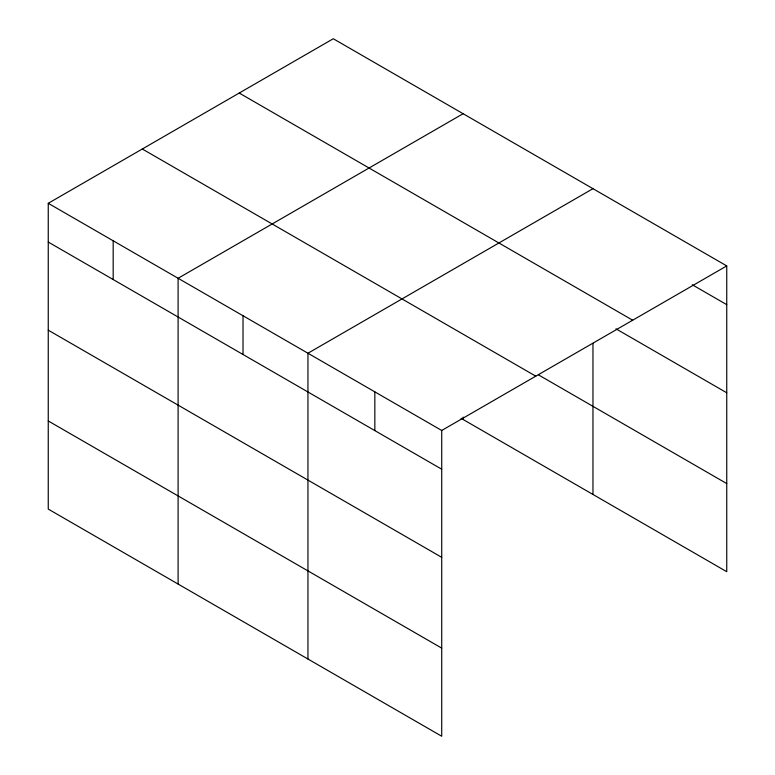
<?xml version="1.0" encoding="UTF-8"?>
<svg xmlns="http://www.w3.org/2000/svg" width="775" height="775" viewBox="0 0 775 775"><rect width="100%" height="100%" fill="white"/><g stroke="black" fill="none" stroke-linecap="round" stroke-linejoin="round"><path stroke-width="1.16" d="M48.253 203.302L441.721 430.474L441.721 736.25L48.253 509.088L48.253 203.302L333.279 38.75L726.747 265.912L726.747 571.698L461.028 418.287M463.121 113.712L178.105 278.273L178.105 584.05M592.962 188.683L307.946 353.235L307.946 659.012M441.721 430.474L726.747 265.912M692.249 284.745L726.747 304.662M239.223 93.048L632.691 320.22M615.96 328.823L726.747 392.78M538.509 374.897L726.747 483.571M142.309 149.003L535.777 376.166M48.253 242.052L441.721 469.214M48.253 330.169L441.721 557.332M48.253 420.961L441.721 648.132M592.962 343.393L592.962 494.46M463.121 417.086L463.121 419.498M374.838 391.85L374.838 430.6M243.021 315.754L243.021 354.495M113.179 240.783L113.179 279.533"/></g></svg>
